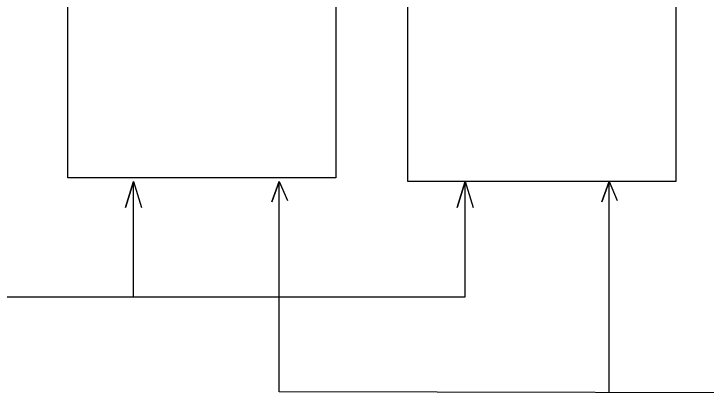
# Model space of a CAD drawing. Header units: millimetres. Extents: x 4803 to 8037, y 2131 to 3662.
# Drawn here: x 5864 to 6582, y 2479 to 2872 of the extents above; entities that cross this region are included whole.
import ezdxf

# ---------------------------------------------------------------- set-up
doc = ezdxf.new("R2010")
doc.units = ezdxf.units.MM

msp = doc.modelspace()

# ---------------------------------------------------------------- linework, layer by layer
at = {"color": 1, "lineweight": 30}
for points in [[(4955.82, 3475.33), (5187.95, 3475.33), (5187.95, 2579.17), (6331.32, 2579.17)], [(5987.84, 2579.17), (5987.84, 2698.5), (5979.5, 2671.87), (5987.84, 2698.5), (5996.14, 2671.87)], [(6138.81, 2480.65), (6138.81, 2698.5), (6131.14, 2677.51), (6138.81, 2698.5), (6147.24, 2678.81)], [(6331.32, 2579.17), (6331.32, 2698.5), (6322.98, 2671.87), (6331.32, 2698.5), (6339.62, 2671.87)], [(6480.52, 2480.65), (6480.52, 2698.5), (6472.85, 2677.51), (6480.52, 2698.5), (6488.95, 2678.81)], [(6793.78, 2479.41), (6138.81, 2480.65)]]:
    msp.add_lwpolyline(points, dxfattribs=at)
at = {"color": 30, "lineweight": 30}
for points in [[(5919.68, 3169.74), (6197.32, 3169.74), (6197.32, 2702.58), (5919.68, 2702.58)], [(6271.99, 3165.66), (6549.63, 3165.66), (6549.63, 2698.5), (6271.99, 2698.5)]]:
    msp.add_lwpolyline(points, close=True, dxfattribs=at)

doc.saveas('drawing.dxf')
